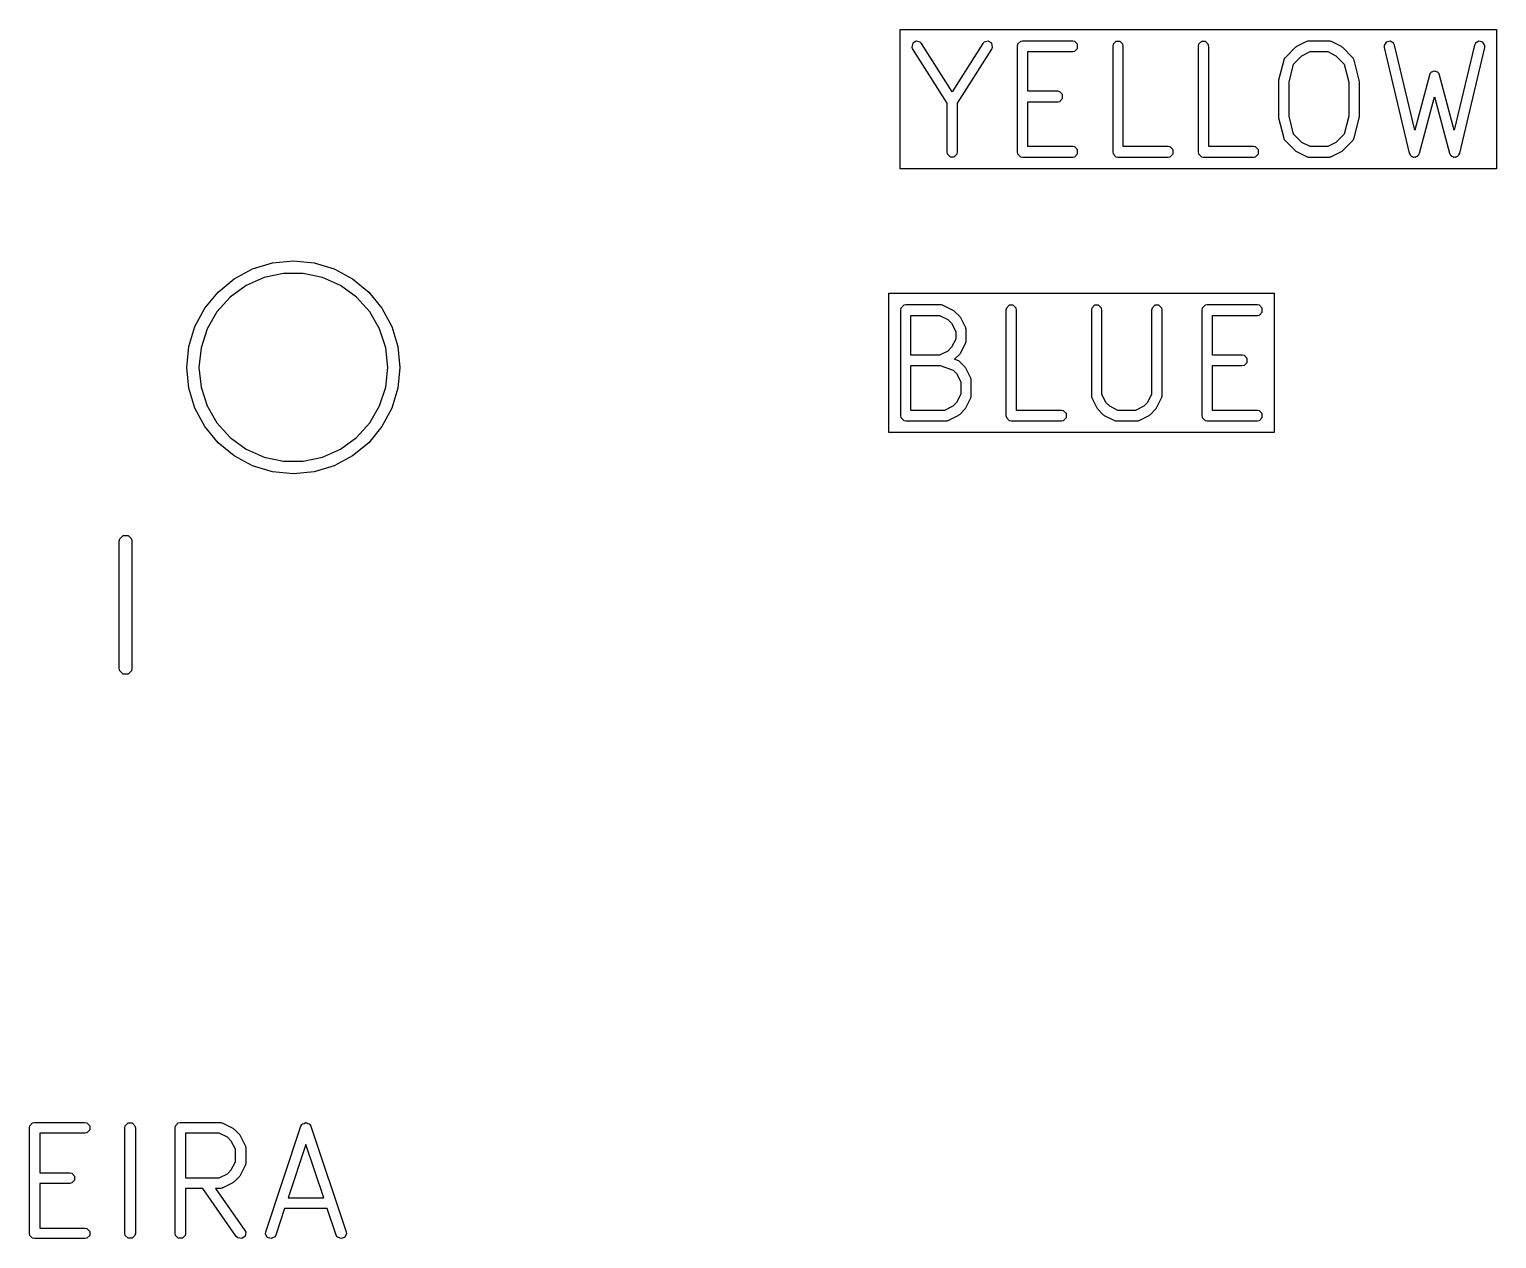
# Model space of a CAD drawing. Extents: x 124.3 to 206.9, y -106.4 to -79.3.
# Drawn here: x 191 to 204.9, y -106.26 to -94.8 of the extents above; entities that cross this region are included whole.
import ezdxf

# ---------------------------------------------------------------- set-up
doc = ezdxf.new("R2010")
doc.units = 0
doc.layers.add('BLACK', color=7, linetype='CONTINUOUS')

msp = doc.modelspace()

# ---------------------------------------------------------------- linework, layer by layer
at = {"layer": 'BLACK', "linetype": 'CONTINUOUS'}
for p, q in [((199.250671, -96.11853), (199.250671, -94.796308)), ((199.250671, -94.796308), (204.904842, -94.796308)), ((204.904842, -94.796308), (204.904842, -96.11853)), ((199.370084, -94.928719), (199.361782, -94.966077)), ((199.361782, -94.966077), (199.368844, -94.984263)), ((199.368844, -94.984263), (199.69436, -95.495788)), ((199.402369, -94.908174), (199.370084, -94.928719)), ((199.439727, -94.916476), (199.402369, -94.908174)), ((199.45321, -94.930575), (199.439727, -94.916476)), ((199.74436, -95.388096), (199.45321, -94.930575)), ((200.03551, -94.930575), (199.74436, -95.388096)), ((199.79436, -95.495788), (200.119876, -94.984263)), ((200.048994, -94.916476), (200.03551, -94.930575)), ((200.086351, -94.908174), (200.048994, -94.916476)), ((200.118636, -94.928719), (200.086351, -94.908174)), ((200.126938, -94.966077), (200.118636, -94.928719)), ((200.119876, -94.984263), (200.126938, -94.966077)), ((200.364833, -94.938285), (200.361027, -94.957419)), ((200.361027, -94.957419), (200.361027, -95.957419)), ((200.391893, -94.911225), (200.364833, -94.938285)), ((200.411027, -94.907419), (200.391893, -94.911225)), ((200.887217, -94.907419), (200.411027, -94.907419)), ((200.906351, -94.911225), (200.887217, -94.907419)), ((200.933411, -94.938285), (200.906351, -94.911225)), ((200.906351, -95.003613), (200.933411, -94.976553)), ((200.933411, -94.976553), (200.933411, -94.938285)), ((201.269595, -94.938285), (201.265789, -94.957419)), ((201.265789, -94.957419), (201.265789, -95.957419)), ((201.296655, -94.911225), (201.269595, -94.938285)), ((201.334923, -94.911225), (201.296655, -94.911225)), ((201.361983, -94.938285), (201.334923, -94.911225)), ((201.365789, -94.957419), (201.361983, -94.938285)), ((201.365789, -95.907419), (201.365789, -94.957419)), ((202.079119, -94.938285), (202.075313, -94.957419)), ((202.075313, -94.957419), (202.075313, -95.957419)), ((202.106179, -94.911225), (202.079119, -94.938285)), ((202.144447, -94.911225), (202.106179, -94.911225)), ((202.171507, -94.938285), (202.144447, -94.911225)), ((202.175313, -94.957419), (202.171507, -94.938285)), ((202.175313, -95.907419), (202.175313, -94.957419)), ((202.99472, -94.969683), (202.899482, -95.064921)), ((203.001379, -94.965232), (202.99472, -94.969683)), ((203.007714, -94.960317), (203.001379, -94.965232)), ((203.102952, -94.912698), (203.007714, -94.960317)), ((203.105367, -94.912036), (203.102952, -94.912698)), ((203.106179, -94.911225), (203.105367, -94.912036)), ((203.11404, -94.909661), (203.106179, -94.911225)), ((203.121768, -94.907545), (203.11404, -94.909661)), ((203.122856, -94.907907), (203.121768, -94.907545)), ((203.125313, -94.907419), (203.122856, -94.907907)), ((203.315789, -94.907419), (203.125313, -94.907419)), ((203.318245, -94.907907), (203.315789, -94.907419)), ((203.319334, -94.907545), (203.318245, -94.907907)), ((203.327061, -94.909661), (203.319334, -94.907545)), ((203.334923, -94.911225), (203.327061, -94.909661)), ((203.335734, -94.912036), (203.334923, -94.911225)), ((203.33815, -94.912698), (203.335734, -94.912036)), ((203.433387, -94.960316), (203.33815, -94.912698)), ((203.43972, -94.965231), (203.433387, -94.960316)), ((203.446382, -94.969683), (203.43972, -94.965231)), ((203.54162, -95.064921), (203.446382, -94.969683)), ((203.857905, -94.916913), (203.837848, -94.949505)), ((203.837848, -94.949505), (203.838578, -94.969)), ((203.838578, -94.969), (204.076673, -95.969)), ((203.895132, -94.908049), (203.857905, -94.916913)), ((203.927724, -94.928106), (203.895132, -94.908049)), ((203.935858, -94.945838), (203.927724, -94.928106)), ((204.128057, -95.753075), (203.935858, -94.945838)), ((204.695721, -94.945838), (204.50352, -95.753075)), ((204.554905, -95.969), (204.793001, -94.969)), ((204.703855, -94.928106), (204.695721, -94.945838)), ((204.736447, -94.908049), (204.703855, -94.928106)), ((204.773674, -94.916913), (204.736447, -94.908049)), ((204.793731, -94.949505), (204.773674, -94.916913)), ((204.793001, -94.969), (204.793731, -94.949505)), ((200.461027, -95.383609), (200.461027, -95.007419)), ((200.461027, -95.007419), (200.887217, -95.007419)), ((200.887217, -95.007419), (200.906351, -95.003613)), ((202.88633, -95.088149), (202.838711, -95.278625)), ((202.888643, -95.083252), (202.88633, -95.088149)), ((202.892046, -95.076048), (202.888643, -95.081142)), ((202.888643, -95.081142), (202.888643, -95.083252)), ((202.894663, -95.07051), (202.892046, -95.076048)), ((202.896473, -95.069423), (202.894663, -95.07051)), ((202.899482, -95.064921), (202.896473, -95.069423)), ((202.979985, -95.125837), (203.059691, -95.046131)), ((203.059691, -95.046131), (203.137117, -95.007419)), ((203.137117, -95.007419), (203.303986, -95.007419)), ((203.303986, -95.007419), (203.38141, -95.046131)), ((203.38141, -95.046131), (203.461116, -95.125837)), ((203.544628, -95.069423), (203.54162, -95.064921)), ((203.546439, -95.07051), (203.544628, -95.069423)), ((203.549055, -95.076048), (203.546439, -95.07051)), ((203.552459, -95.081142), (203.549055, -95.076048)), ((203.552459, -95.083252), (203.552459, -95.081142)), ((203.554772, -95.088149), (203.552459, -95.083252)), ((203.602391, -95.278625), (203.554772, -95.088149)), ((202.937218, -95.296907), (202.979985, -95.125837)), ((203.461116, -95.125837), (203.503884, -95.296907)), ((204.267477, -95.23025), (204.128057, -95.753075)), ((204.276085, -95.212742), (204.267477, -95.23025)), ((204.281984, -95.209326), (204.276085, -95.212742)), ((204.285399, -95.203429), (204.281984, -95.209326)), ((204.297954, -95.20008), (204.285399, -95.203429)), ((204.309204, -95.193568), (204.297954, -95.20008)), ((204.31579, -95.195324), (204.309204, -95.193568)), ((204.322374, -95.193569), (204.31579, -95.195324)), ((204.333619, -95.200079), (204.322374, -95.193569)), ((204.346179, -95.203429), (204.333619, -95.200079)), ((204.349594, -95.209327), (204.346179, -95.203429)), ((204.355493, -95.212743), (204.349594, -95.209327)), ((204.364101, -95.23025), (204.355493, -95.212743)), ((204.50352, -95.753075), (204.364101, -95.23025)), ((200.74436, -95.383609), (200.461027, -95.383609)), ((200.763494, -95.387415), (200.74436, -95.383609)), ((200.790554, -95.414475), (200.763494, -95.387415)), ((202.838413, -95.284742), (202.837218, -95.290752)), ((202.837218, -95.290752), (202.837218, -95.624085)), ((202.838711, -95.278625), (202.838413, -95.284742)), ((202.937218, -95.61793), (202.937218, -95.296907)), ((203.503884, -95.296907), (203.503884, -95.61793)), ((203.602688, -95.284742), (203.602391, -95.278625)), ((203.603884, -95.290752), (203.602688, -95.284742)), ((203.603884, -95.624085), (203.603884, -95.290752)), ((199.69436, -95.495788), (199.69436, -95.957419)), ((199.79436, -95.957419), (199.79436, -95.495788)), ((200.461027, -95.907419), (200.461027, -95.483609)), ((200.461027, -95.483609), (200.74436, -95.483609)), ((200.74436, -95.483609), (200.763494, -95.479803)), ((200.763494, -95.479803), (200.790554, -95.452743)), ((200.790554, -95.452743), (200.790554, -95.414475)), ((204.173625, -95.970302), (204.315789, -95.437186)), ((204.315789, -95.437186), (204.457953, -95.970302)), ((202.837218, -95.624085), (202.838413, -95.630094)), ((202.838413, -95.630094), (202.838711, -95.636212)), ((202.838711, -95.636212), (202.88633, -95.826688)), ((202.979985, -95.788998), (202.937218, -95.61793)), ((203.503884, -95.61793), (203.461116, -95.788999)), ((203.554772, -95.826688), (203.602391, -95.636212)), ((203.602391, -95.636212), (203.602688, -95.630094)), ((203.602688, -95.630094), (203.603884, -95.624085)), ((203.059694, -95.868707), (202.979985, -95.788998)), ((203.461116, -95.788999), (203.381408, -95.868708)), ((199.69436, -95.957419), (199.698166, -95.976553)), ((199.790554, -95.976553), (199.79436, -95.957419)), ((200.361027, -95.957419), (200.364833, -95.976553)), ((200.887217, -95.907419), (200.461027, -95.907419)), ((200.906351, -95.911225), (200.887217, -95.907419)), ((200.933411, -95.938285), (200.906351, -95.911225)), ((200.933411, -95.976553), (200.933411, -95.938285)), ((201.265789, -95.957419), (201.269595, -95.976553)), ((201.791979, -95.907419), (201.365789, -95.907419)), ((201.811113, -95.911225), (201.791979, -95.907419)), ((201.838173, -95.938285), (201.811113, -95.911225)), ((201.838173, -95.976553), (201.838173, -95.938285)), ((202.075313, -95.957419), (202.079119, -95.976553)), ((202.601503, -95.907419), (202.175313, -95.907419)), ((202.620637, -95.911225), (202.601503, -95.907419)), ((202.647697, -95.938285), (202.620637, -95.911225)), ((202.647697, -95.976553), (202.647697, -95.938285)), ((202.88633, -95.826688), (202.888643, -95.831584)), ((202.888643, -95.831584), (202.888643, -95.833695)), ((202.888643, -95.833695), (202.892047, -95.83879)), ((202.892047, -95.83879), (202.894663, -95.844327)), ((202.894663, -95.844327), (202.896471, -95.845412)), ((202.896471, -95.845412), (202.899481, -95.849916)), ((202.899481, -95.849916), (202.99472, -95.945155)), ((202.99472, -95.945155), (203.001379, -95.949605)), ((203.001379, -95.949605), (203.007714, -95.954521)), ((203.007714, -95.954521), (203.102952, -96.00214)), ((203.137117, -95.907419), (203.059694, -95.868707)), ((203.303986, -95.907419), (203.137117, -95.907419)), ((203.381408, -95.868708), (203.303986, -95.907419)), ((203.33815, -96.00214), (203.433387, -95.954522)), ((203.433387, -95.954522), (203.439714, -95.949611)), ((203.439714, -95.949611), (203.446383, -95.945155)), ((203.446383, -95.945155), (203.541621, -95.849916)), ((203.541621, -95.849916), (203.54463, -95.845412)), ((203.54463, -95.845412), (203.546439, -95.844327)), ((203.546439, -95.844327), (203.549054, -95.83879)), ((203.549054, -95.83879), (203.552459, -95.833695)), ((203.552459, -95.831584), (203.554772, -95.826688)), ((203.552459, -95.833695), (203.552459, -95.831584)), ((199.698166, -95.976553), (199.725226, -96.003613)), ((199.725226, -96.003613), (199.763494, -96.003613)), ((199.763494, -96.003613), (199.790554, -95.976553)), ((200.364833, -95.976553), (200.391893, -96.003613)), ((200.391893, -96.003613), (200.411027, -96.007419)), ((200.411027, -96.007419), (200.887217, -96.007419)), ((200.887217, -96.007419), (200.906351, -96.003613)), ((200.906351, -96.003613), (200.933411, -95.976553)), ((201.269595, -95.976553), (201.296655, -96.003613)), ((201.296655, -96.003613), (201.315789, -96.007419)), ((201.315789, -96.007419), (201.791979, -96.007419)), ((201.791979, -96.007419), (201.811113, -96.003613)), ((201.811113, -96.003613), (201.838173, -95.976553)), ((202.079119, -95.976553), (202.106179, -96.003613)), ((202.106179, -96.003613), (202.125313, -96.007419)), ((202.125313, -96.007419), (202.601503, -96.007419)), ((202.601503, -96.007419), (202.620637, -96.003613)), ((202.620637, -96.003613), (202.647697, -95.976553)), ((203.102952, -96.00214), (203.105367, -96.002801)), ((203.105367, -96.002801), (203.106179, -96.003613)), ((203.106179, -96.003613), (203.11404, -96.005176)), ((203.11404, -96.005176), (203.121768, -96.007293)), ((203.121768, -96.007293), (203.122856, -96.00693)), ((203.122856, -96.00693), (203.125313, -96.007419)), ((203.125313, -96.007419), (203.315789, -96.007419)), ((203.315789, -96.007419), (203.318245, -96.00693)), ((203.318245, -96.00693), (203.319334, -96.007293)), ((203.319334, -96.007293), (203.327061, -96.005176)), ((203.327061, -96.005176), (203.334923, -96.003613)), ((203.334923, -96.003613), (203.335734, -96.002801)), ((203.335734, -96.002801), (203.33815, -96.00214)), ((204.076673, -95.969), (204.084807, -95.986732)), ((204.084807, -95.986732), (204.091176, -95.990651)), ((204.091176, -95.990651), (204.094923, -95.997123)), ((204.094923, -95.997123), (204.106868, -96.000308)), ((204.106868, -96.000308), (204.117399, -96.006789)), ((204.117399, -96.006789), (204.124674, -96.005056)), ((204.124674, -96.005056), (204.131898, -96.006983)), ((204.131898, -96.006983), (204.142596, -96.000789)), ((204.142596, -96.000789), (204.154626, -95.997925)), ((204.154626, -95.997925), (204.158545, -95.991555)), ((204.158545, -95.991555), (204.165017, -95.987809)), ((204.165017, -95.987809), (204.173625, -95.970302)), ((204.457953, -95.970302), (204.466561, -95.98781)), ((204.466561, -95.98781), (204.473033, -95.991557)), ((204.473033, -95.991557), (204.476952, -95.997925)), ((204.476952, -95.997925), (204.488978, -96.000788)), ((204.488978, -96.000788), (204.49968, -96.006984)), ((204.49968, -96.006984), (204.506905, -96.005057)), ((204.506905, -96.005057), (204.514179, -96.006789)), ((204.514179, -96.006789), (204.524708, -96.000308)), ((204.524708, -96.000308), (204.536655, -95.997123)), ((204.536655, -95.997123), (204.540401, -95.990651)), ((204.540401, -95.990651), (204.546771, -95.986732)), ((204.546771, -95.986732), (204.554905, -95.969)), ((204.904842, -96.11853), (199.250671, -96.11853)), ((192.938874, -97.160216), (193.11349, -97.066882)), ((193.11349, -97.066882), (193.302959, -97.009407)), ((193.302959, -97.009407), (193.5, -96.99)), ((193.5, -96.99), (193.697041, -97.009407)), ((193.697041, -97.009407), (193.88651, -97.066882)), ((193.88651, -97.066882), (194.061126, -97.160216)), ((192.785822, -97.285822), (192.938874, -97.160216)), ((193.22346, -97.148898), (193.052549, -97.224992)), ((193.406457, -97.11), (193.22346, -97.148898)), ((193.593543, -97.11), (193.406457, -97.11)), ((193.77654, -97.148898), (193.593543, -97.11)), ((193.947451, -97.224992), (193.77654, -97.148898)), ((194.061126, -97.160216), (194.214178, -97.285822)), ((192.660216, -97.438874), (192.785822, -97.285822)), ((192.901194, -97.334958), (192.776009, -97.47399)), ((193.052549, -97.224992), (192.901194, -97.334958)), ((194.098806, -97.334958), (193.947451, -97.224992)), ((194.223991, -97.47399), (194.098806, -97.334958)), ((194.214178, -97.285822), (194.339784, -97.438874)), ((199.142773, -98.61853), (199.142773, -97.296308)), ((199.142773, -97.296308), (202.794522, -97.296308)), ((202.794522, -97.296308), (202.794522, -98.61853)), ((192.566882, -97.61349), (192.660216, -97.438874)), ((192.776009, -97.47399), (192.682466, -97.636011)), ((194.317534, -97.636011), (194.223991, -97.47399)), ((194.339784, -97.438874), (194.433118, -97.61349)), ((199.25769, -97.438285), (199.253884, -97.457419)), ((199.253884, -97.457419), (199.253884, -98.457419)), ((199.28475, -97.411225), (199.25769, -97.438285)), ((199.303884, -97.407419), (199.28475, -97.411225)), ((199.637217, -97.407419), (199.303884, -97.407419)), ((199.639673, -97.407907), (199.637217, -97.407419)), ((199.640762, -97.407545), (199.639673, -97.407907)), ((199.648489, -97.409661), (199.640762, -97.407545)), ((199.656351, -97.411225), (199.648489, -97.409661)), ((199.657162, -97.412036), (199.656351, -97.411225)), ((199.659578, -97.412698), (199.657162, -97.412036)), ((199.754815, -97.460316), (199.659578, -97.412698)), ((199.761148, -97.465231), (199.754815, -97.460316)), ((199.76781, -97.469683), (199.761148, -97.465231)), ((199.815429, -97.517301), (199.76781, -97.469683)), ((200.25769, -97.438285), (200.253884, -97.457419)), ((200.253884, -97.457419), (200.253884, -98.457419)), ((200.28475, -97.411225), (200.25769, -97.438285)), ((200.323018, -97.411225), (200.28475, -97.411225)), ((200.350078, -97.438285), (200.323018, -97.411225)), ((200.353884, -97.457419), (200.350078, -97.438285)), ((200.353884, -98.407419), (200.353884, -97.457419)), ((201.067214, -97.438285), (201.063408, -97.457419)), ((201.063408, -97.457419), (201.063408, -98.266942)), ((201.094274, -97.411225), (201.067214, -97.438285)), ((201.132542, -97.411225), (201.094274, -97.411225)), ((201.159602, -97.438285), (201.132542, -97.411225)), ((201.163408, -97.457419), (201.159602, -97.438285)), ((201.163408, -98.255139), (201.163408, -97.457419)), ((201.638642, -97.438285), (201.634836, -97.457419)), ((201.634836, -97.457419), (201.634836, -98.255138)), ((201.665702, -97.411225), (201.638642, -97.438285)), ((201.70397, -97.411225), (201.665702, -97.411225)), ((201.73103, -97.438285), (201.70397, -97.411225)), ((201.734836, -97.457419), (201.73103, -97.438285)), ((201.734836, -98.266942), (201.734836, -97.457419)), ((202.114833, -97.438285), (202.111027, -97.457419)), ((202.111027, -97.457419), (202.111027, -98.457419)), ((202.141893, -97.411225), (202.114833, -97.438285)), ((202.161027, -97.407419), (202.141893, -97.411225)), ((202.637217, -97.407419), (202.161027, -97.407419)), ((202.656351, -97.411225), (202.637217, -97.407419)), ((202.683411, -97.438285), (202.656351, -97.411225)), ((202.656351, -97.503613), (202.683411, -97.476553)), ((202.683411, -97.476553), (202.683411, -97.438285)), ((192.509407, -97.802959), (192.566882, -97.61349)), ((194.433118, -97.61349), (194.490593, -97.802959)), ((199.353884, -97.883609), (199.353884, -97.507419)), ((199.353884, -97.507419), (199.625414, -97.507419)), ((199.625414, -97.507419), (199.702837, -97.54613)), ((199.702837, -97.54613), (199.738981, -97.582275)), ((199.738981, -97.582275), (199.777693, -97.659698)), ((199.819883, -97.523967), (199.815429, -97.517301)), ((199.824795, -97.530296), (199.819883, -97.523967)), ((199.872414, -97.625534), (199.824795, -97.530296)), ((199.873075, -97.627949), (199.872414, -97.625534)), ((199.873887, -97.628761), (199.873075, -97.627949)), ((202.211027, -97.883609), (202.211027, -97.507419)), ((202.211027, -97.507419), (202.637217, -97.507419)), ((202.637217, -97.507419), (202.656351, -97.503613)), ((192.682466, -97.636011), (192.624654, -97.813939)), ((194.375346, -97.813939), (194.317534, -97.636011)), ((199.777693, -97.731329), (199.738981, -97.808752)), ((199.777693, -97.659698), (199.777693, -97.731329)), ((199.824795, -97.860732), (199.872414, -97.765494)), ((199.872414, -97.765494), (199.873075, -97.763078)), ((199.873075, -97.763078), (199.873887, -97.762267)), ((199.87545, -97.636622), (199.873887, -97.628761)), ((199.873887, -97.762267), (199.87545, -97.754405)), ((199.877567, -97.64435), (199.87545, -97.636622)), ((199.87545, -97.754405), (199.877567, -97.746678)), ((199.877204, -97.645438), (199.877567, -97.64435)), ((199.877693, -97.647895), (199.877204, -97.645438)), ((199.877204, -97.745589), (199.877693, -97.743133)), ((199.877567, -97.746678), (199.877204, -97.745589)), ((199.877693, -97.743133), (199.877693, -97.647895)), ((192.49, -98), (192.509407, -97.802959)), ((192.624654, -97.813939), (192.605098, -98)), ((194.394902, -98), (194.375346, -97.813939)), ((194.490593, -97.802959), (194.51, -98)), ((199.625414, -97.883609), (199.353884, -97.883609)), ((199.702837, -97.844897), (199.625414, -97.883609)), ((199.738981, -97.808752), (199.702837, -97.844897)), ((199.76781, -97.921345), (199.815429, -97.873727)), ((199.815429, -97.873727), (199.819883, -97.86706)), ((199.819883, -97.86706), (199.824795, -97.860732)), ((202.49436, -97.883609), (202.211027, -97.883609)), ((202.513494, -97.887415), (202.49436, -97.883609)), ((202.540554, -97.914475), (202.513494, -97.887415)), ((192.509407, -98.197041), (192.49, -98)), ((192.605098, -98), (192.624654, -98.186061)), ((194.375346, -98.186061), (194.394902, -98)), ((194.51, -98), (194.490593, -98.197041)), ((199.353884, -98.407419), (199.353884, -97.983609)), ((199.353884, -97.983609), (199.629104, -97.983609)), ((199.629104, -97.983609), (199.753065, -98.024929)), ((199.753065, -98.024929), (199.7866, -98.058465)), ((199.764724, -97.923407), (199.76781, -97.921345)), ((199.795885, -97.933794), (199.764724, -97.923407)), ((199.79806, -97.935034), (199.795885, -97.933794)), ((199.799208, -97.935034), (199.79806, -97.935034)), ((199.805872, -97.939487), (199.799208, -97.935034)), ((199.812833, -97.943455), (199.805872, -97.939487)), ((199.813346, -97.944481), (199.812833, -97.943455)), ((199.815429, -97.945873), (199.813346, -97.944481)), ((199.863048, -97.993491), (199.815429, -97.945873)), ((199.867502, -98.000157), (199.863048, -97.993491)), ((199.872414, -98.006486), (199.867502, -98.000157)), ((199.920033, -98.101724), (199.872414, -98.006486)), ((202.211027, -98.407419), (202.211027, -97.983609)), ((202.211027, -97.983609), (202.49436, -97.983609)), ((202.49436, -97.983609), (202.513494, -97.979803)), ((202.513494, -97.979803), (202.540554, -97.952743)), ((202.540554, -97.952743), (202.540554, -97.914475)), ((199.7866, -98.058465), (199.825312, -98.135888)), ((199.825312, -98.135888), (199.825312, -98.255138)), ((199.920694, -98.104139), (199.920033, -98.101724)), ((199.921506, -98.104951), (199.920694, -98.104139)), ((199.923069, -98.112812), (199.921506, -98.104951)), ((199.925186, -98.12054), (199.923069, -98.112812)), ((199.924823, -98.121628), (199.925186, -98.12054)), ((199.925312, -98.124085), (199.924823, -98.121628)), ((199.925312, -98.266942), (199.925312, -98.124085)), ((192.566882, -98.38651), (192.509407, -98.197041)), ((192.624654, -98.186061), (192.682466, -98.363989)), ((194.317534, -98.363989), (194.375346, -98.186061)), ((194.490593, -98.197041), (194.433118, -98.38651)), ((199.825312, -98.255138), (199.7866, -98.332561)), ((199.872414, -98.384541), (199.920033, -98.289303)), ((199.920033, -98.289303), (199.920694, -98.286887)), ((199.920694, -98.286887), (199.921506, -98.286076)), ((199.921506, -98.286076), (199.923069, -98.278214)), ((199.923069, -98.278214), (199.925186, -98.270487)), ((199.924823, -98.269398), (199.925312, -98.266942)), ((199.925186, -98.270487), (199.924823, -98.269398)), ((201.063408, -98.266942), (201.063896, -98.269398)), ((201.063896, -98.269398), (201.063534, -98.270487)), ((201.063534, -98.270487), (201.06565, -98.278214)), ((201.06565, -98.278214), (201.067214, -98.286076)), ((201.067214, -98.286076), (201.068025, -98.286887)), ((201.068025, -98.286887), (201.068687, -98.289303)), ((201.068687, -98.289303), (201.116305, -98.38454)), ((201.202119, -98.332561), (201.163408, -98.255139)), ((201.634836, -98.255138), (201.596124, -98.332561)), ((201.681938, -98.384541), (201.729557, -98.289303)), ((201.729557, -98.289303), (201.730218, -98.286887)), ((201.730218, -98.286887), (201.73103, -98.286076)), ((201.73103, -98.286076), (201.732593, -98.278214)), ((201.732593, -98.278214), (201.73471, -98.270487)), ((201.734347, -98.269398), (201.734836, -98.266942)), ((201.73471, -98.270487), (201.734347, -98.269398)), ((192.660216, -98.561126), (192.566882, -98.38651)), ((192.682466, -98.363989), (192.776009, -98.52601)), ((194.223991, -98.52601), (194.317534, -98.363989)), ((194.433118, -98.38651), (194.339784, -98.561126)), ((199.253884, -98.457419), (199.25769, -98.476553)), ((199.673033, -98.407419), (199.353884, -98.407419)), ((199.750454, -98.368708), (199.673033, -98.407419)), ((199.707197, -98.50214), (199.802434, -98.454522)), ((199.7866, -98.332561), (199.750454, -98.368708)), ((199.802434, -98.454522), (199.808761, -98.449611)), ((199.808761, -98.449611), (199.81543, -98.445155)), ((199.81543, -98.445155), (199.863049, -98.397535)), ((199.863049, -98.397535), (199.867502, -98.390869)), ((199.867502, -98.390869), (199.872414, -98.384541)), ((200.253884, -98.457419), (200.25769, -98.476553)), ((200.780074, -98.407419), (200.353884, -98.407419)), ((200.799208, -98.411225), (200.780074, -98.407419)), ((200.826268, -98.438285), (200.799208, -98.411225)), ((200.826268, -98.476553), (200.826268, -98.438285)), ((201.116305, -98.38454), (201.121216, -98.390868)), ((201.121216, -98.390868), (201.125671, -98.397535)), ((201.125671, -98.397535), (201.17329, -98.445155)), ((201.17329, -98.445155), (201.179956, -98.449609)), ((201.179956, -98.449609), (201.186285, -98.454521)), ((201.186285, -98.454521), (201.281523, -98.50214)), ((201.238265, -98.368708), (201.202119, -98.332561)), ((201.315688, -98.407419), (201.238265, -98.368708)), ((201.482557, -98.407419), (201.315688, -98.407419)), ((201.559978, -98.368708), (201.482557, -98.407419)), ((201.516721, -98.50214), (201.611958, -98.454522)), ((201.596124, -98.332561), (201.559978, -98.368708)), ((201.611958, -98.454522), (201.618285, -98.449611)), ((201.618285, -98.449611), (201.624954, -98.445155)), ((201.624954, -98.445155), (201.672573, -98.397535)), ((201.672573, -98.397535), (201.677026, -98.390869)), ((201.677026, -98.390869), (201.681938, -98.384541)), ((202.111027, -98.457419), (202.114833, -98.476553)), ((202.637217, -98.407419), (202.211027, -98.407419)), ((202.656351, -98.411225), (202.637217, -98.407419)), ((202.683411, -98.438285), (202.656351, -98.411225)), ((202.683411, -98.476553), (202.683411, -98.438285)), ((192.785822, -98.714178), (192.660216, -98.561126)), ((192.776009, -98.52601), (192.901194, -98.665042)), ((194.098806, -98.665042), (194.223991, -98.52601)), ((194.339784, -98.561126), (194.214178, -98.714178)), ((199.25769, -98.476553), (199.28475, -98.503613)), ((199.28475, -98.503613), (199.303884, -98.507419)), ((199.303884, -98.507419), (199.684836, -98.507419)), ((199.684836, -98.507419), (199.687292, -98.50693)), ((199.687292, -98.50693), (199.688381, -98.507293)), ((199.688381, -98.507293), (199.696108, -98.505176)), ((199.696108, -98.505176), (199.70397, -98.503613)), ((199.70397, -98.503613), (199.704781, -98.502801)), ((199.704781, -98.502801), (199.707197, -98.50214)), ((200.25769, -98.476553), (200.28475, -98.503613)), ((200.28475, -98.503613), (200.303884, -98.507419)), ((200.303884, -98.507419), (200.780074, -98.507419)), ((200.780074, -98.507419), (200.799208, -98.503613)), ((200.799208, -98.503613), (200.826268, -98.476553)), ((201.281523, -98.50214), (201.283938, -98.502801)), ((201.283938, -98.502801), (201.28475, -98.503613)), ((201.28475, -98.503613), (201.292611, -98.505176)), ((201.292611, -98.505176), (201.300339, -98.507293)), ((201.300339, -98.507293), (201.301427, -98.50693)), ((201.301427, -98.50693), (201.303884, -98.507419)), ((201.303884, -98.507419), (201.49436, -98.507419)), ((201.49436, -98.507419), (201.496816, -98.50693)), ((201.496816, -98.50693), (201.497905, -98.507293)), ((201.497905, -98.507293), (201.505632, -98.505176)), ((201.505632, -98.505176), (201.513494, -98.503613)), ((201.513494, -98.503613), (201.514305, -98.502801)), ((201.514305, -98.502801), (201.516721, -98.50214)), ((202.114833, -98.476553), (202.141893, -98.503613)), ((202.141893, -98.503613), (202.161027, -98.507419)), ((202.161027, -98.507419), (202.637217, -98.507419)), ((202.637217, -98.507419), (202.656351, -98.503613)), ((202.656351, -98.503613), (202.683411, -98.476553)), ((192.938874, -98.839784), (192.785822, -98.714178)), ((192.901194, -98.665042), (193.052549, -98.775008)), ((193.947451, -98.775008), (194.098806, -98.665042)), ((194.214178, -98.714178), (194.061126, -98.839784)), ((202.794522, -98.61853), (199.142773, -98.61853)), ((193.11349, -98.933118), (192.938874, -98.839784)), ((193.052549, -98.775008), (193.22346, -98.851102)), ((193.22346, -98.851102), (193.406457, -98.89)), ((193.593543, -98.89), (193.77654, -98.851102)), ((193.77654, -98.851102), (193.947451, -98.775008)), ((194.061126, -98.839784), (193.88651, -98.933118)), ((193.302959, -98.990593), (193.11349, -98.933118)), ((193.5, -99.01), (193.302959, -98.990593)), ((193.406457, -98.89), (193.593543, -98.89)), ((193.697041, -98.990593), (193.5, -99.01)), ((193.88651, -98.933118), (193.697041, -98.990593)), ((191.85, -99.647936), (191.854567, -99.624975)), ((191.85, -100.852064), (191.85, -99.647936)), ((191.854567, -99.624975), (191.887039, -99.592503)), ((191.887039, -99.592503), (191.932961, -99.592503)), ((191.932961, -99.592503), (191.965433, -99.624975)), ((191.965433, -99.624975), (191.97, -99.647936)), ((191.97, -99.647936), (191.97, -100.852064)), ((191.854567, -100.875025), (191.85, -100.852064)), ((191.887039, -100.907497), (191.854567, -100.875025)), ((191.932961, -100.907497), (191.887039, -100.907497)), ((191.965433, -100.875025), (191.932961, -100.907497)), ((191.97, -100.852064), (191.965433, -100.875025)), ((190.997619, -105.207419), (191.001425, -105.188285)), ((190.997619, -106.207419), (190.997619, -105.207419)), ((191.001425, -105.188285), (191.028485, -105.161225)), ((191.028485, -105.161225), (191.047619, -105.157419)), ((191.047619, -105.157419), (191.523809, -105.157419)), ((191.523809, -105.257419), (191.097619, -105.257419)), ((191.097619, -105.257419), (191.097619, -105.633609)), ((191.523809, -105.157419), (191.542943, -105.161225)), ((191.542943, -105.253613), (191.523809, -105.257419)), ((191.542943, -105.161225), (191.570003, -105.188285)), ((191.570003, -105.226553), (191.542943, -105.253613)), ((191.570003, -105.188285), (191.570003, -105.226553)), ((191.902381, -105.207419), (191.906187, -105.188285)), ((191.902381, -106.207419), (191.902381, -105.207419)), ((191.906187, -105.188285), (191.933247, -105.161225)), ((191.933247, -105.161225), (191.971515, -105.161225)), ((191.971515, -105.161225), (191.998575, -105.188285)), ((191.998575, -105.188285), (192.002381, -105.207419)), ((192.002381, -105.207419), (192.002381, -106.207419)), ((192.378571, -105.207419), (192.382377, -105.188285)), ((192.378571, -106.207419), (192.378571, -105.207419)), ((192.382377, -105.188285), (192.409437, -105.161225)), ((192.409437, -105.161225), (192.428571, -105.157419)), ((192.428571, -105.157419), (192.809523, -105.157419)), ((192.79772, -105.257419), (192.478571, -105.257419)), ((192.478571, -105.257419), (192.478571, -105.681228)), ((192.875143, -105.29613), (192.79772, -105.257419)), ((192.809523, -105.157419), (192.811979, -105.157907)), ((192.811979, -105.157907), (192.813068, -105.157545)), ((192.813068, -105.157545), (192.820795, -105.159661)), ((192.820795, -105.159661), (192.828657, -105.161225)), ((192.828657, -105.161225), (192.829468, -105.162036)), ((192.829468, -105.162036), (192.831884, -105.162698)), ((192.831884, -105.162698), (192.927121, -105.210316)), ((192.927121, -105.210316), (192.933454, -105.215231)), ((192.933454, -105.215231), (192.940116, -105.219683)), ((192.940116, -105.219683), (192.987735, -105.267301)), ((192.987735, -105.267301), (192.992189, -105.273967)), ((192.992189, -105.273967), (192.997101, -105.280296)), ((193.23828, -106.191608), (193.571613, -105.191608)), ((193.571613, -105.191608), (193.581274, -105.17466)), ((193.581274, -105.17466), (193.584615, -105.172989)), ((193.584615, -105.172989), (193.586287, -105.169646)), ((193.586287, -105.169646), (193.601329, -105.164632)), ((193.601329, -105.164632), (193.615503, -105.157545)), ((193.615503, -105.157545), (193.619046, -105.158726)), ((193.619046, -105.158726), (193.622591, -105.157545)), ((193.622591, -105.157545), (193.63677, -105.164634)), ((193.63677, -105.164634), (193.651807, -105.169647)), ((193.651807, -105.169647), (193.653477, -105.172987)), ((193.653477, -105.172987), (193.65682, -105.174659)), ((193.65682, -105.174659), (193.666481, -105.191608)), ((193.666481, -105.191608), (193.999814, -106.191607)), ((192.911287, -105.332275), (192.875143, -105.29613)), ((192.949999, -105.409698), (192.911287, -105.332275)), ((192.949999, -105.528948), (192.949999, -105.409698)), ((192.997101, -105.280296), (193.04472, -105.375534)), ((193.04472, -105.375534), (193.045381, -105.377949)), ((193.045381, -105.377949), (193.046193, -105.378761)), ((193.046193, -105.378761), (193.047756, -105.386622)), ((193.047756, -105.386622), (193.049873, -105.39435)), ((193.049873, -105.39435), (193.04951, -105.395438)), ((193.04951, -105.395438), (193.049999, -105.397895)), ((193.049999, -105.397895), (193.049999, -105.540752)), ((193.619047, -105.365532), (193.450323, -105.871704)), ((193.787771, -105.871704), (193.619047, -105.365532)), ((192.911287, -105.606371), (192.949999, -105.528948)), ((193.047756, -105.552024), (193.046193, -105.559886)), ((193.049873, -105.544297), (193.047756, -105.552024)), ((193.049999, -105.540752), (193.04951, -105.543208)), ((193.04951, -105.543208), (193.049873, -105.544297)), ((191.097619, -105.633609), (191.380952, -105.633609)), ((191.380952, -105.633609), (191.400086, -105.637415)), ((191.400086, -105.637415), (191.427146, -105.664475)), ((191.427146, -105.664475), (191.427146, -105.702743)), ((192.478571, -105.681228), (192.79772, -105.681228)), ((192.79772, -105.681228), (192.875143, -105.642516)), ((192.875143, -105.642516), (192.911287, -105.606371)), ((192.987735, -105.671346), (192.940116, -105.718964)), ((192.992189, -105.664679), (192.987735, -105.671346)), ((192.997101, -105.658351), (192.992189, -105.664679)), ((193.04472, -105.563113), (192.997101, -105.658351)), ((193.045381, -105.560697), (193.04472, -105.563113)), ((193.046193, -105.559886), (193.045381, -105.560697)), ((191.380952, -105.733609), (191.097619, -105.733609)), ((191.097619, -105.733609), (191.097619, -106.157419)), ((191.400086, -105.729803), (191.380952, -105.733609)), ((191.427146, -105.702743), (191.400086, -105.729803)), ((192.640633, -105.781228), (192.478571, -105.781228)), ((192.478571, -105.781228), (192.478571, -106.207419)), ((192.959037, -106.236092), (192.640633, -105.781228)), ((192.809523, -105.781228), (192.762699, -105.781228)), ((192.762699, -105.781228), (193.040961, -106.178746)), ((192.811979, -105.780739), (192.809523, -105.781228)), ((192.813068, -105.781102), (192.811979, -105.780739)), ((192.820795, -105.778985), (192.813068, -105.781102)), ((192.828657, -105.777422), (192.820795, -105.778985)), ((192.829468, -105.77661), (192.828657, -105.777422)), ((192.831884, -105.775949), (192.829468, -105.77661)), ((192.927121, -105.728331), (192.831884, -105.775949)), ((192.933454, -105.723415), (192.927121, -105.728331)), ((192.940116, -105.718964), (192.933454, -105.723415)), ((193.41699, -105.971704), (193.333148, -106.22323)), ((193.821104, -105.971704), (193.41699, -105.971704)), ((193.450323, -105.871704), (193.787771, -105.871704)), ((193.904946, -106.22323), (193.821104, -105.971704)), ((191.001425, -106.226553), (190.997619, -106.207419)), ((191.028485, -106.253613), (191.001425, -106.226553)), ((191.097619, -106.157419), (191.523809, -106.157419)), ((191.523809, -106.157419), (191.542943, -106.161225)), ((191.542943, -106.161225), (191.570003, -106.188285)), ((191.570003, -106.226553), (191.542943, -106.253613)), ((191.570003, -106.188285), (191.570003, -106.226553)), ((191.906187, -106.226553), (191.902381, -106.207419)), ((191.933247, -106.253613), (191.906187, -106.226553)), ((191.998575, -106.226553), (191.971515, -106.253613)), ((192.002381, -106.207419), (191.998575, -106.226553)), ((192.382377, -106.226553), (192.378571, -106.207419)), ((192.409437, -106.253613), (192.382377, -106.226553)), ((192.474765, -106.226553), (192.447705, -106.253613)), ((192.478571, -106.207419), (192.474765, -106.226553)), ((192.973128, -106.249585), (192.959037, -106.236092)), ((193.010814, -106.256235), (192.973128, -106.249585)), ((193.042165, -106.23429), (193.010814, -106.256235)), ((193.040961, -106.178746), (193.048815, -106.196604)), ((193.048815, -106.196604), (193.042165, -106.23429)), ((193.23584, -106.210963), (193.23828, -106.191608)), ((193.252954, -106.245192), (193.23584, -106.210963)), ((193.289258, -106.257293), (193.252954, -106.245192)), ((193.323487, -106.240179), (193.289258, -106.257293)), ((193.333148, -106.22323), (193.323487, -106.240179)), ((193.914607, -106.240178), (193.904946, -106.22323)), ((193.948836, -106.257293), (193.914607, -106.240178)), ((193.98514, -106.245191), (193.948836, -106.257293)), ((194.002254, -106.210963), (193.98514, -106.245191)), ((193.999814, -106.191607), (194.002254, -106.210963)), ((191.047619, -106.257419), (191.028485, -106.253613)), ((191.523809, -106.257419), (191.047619, -106.257419)), ((191.542943, -106.253613), (191.523809, -106.257419)), ((191.971515, -106.253613), (191.933247, -106.253613)), ((192.447705, -106.253613), (192.409437, -106.253613))]:
    msp.add_line(p, q, dxfattribs=at)

doc.saveas('drawing.dxf')
